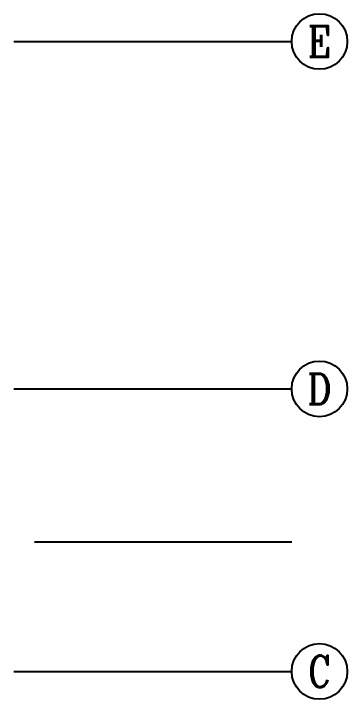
# Model space of a CAD drawing. Extents: x -55438775289 to -98440, y -7665632576 to 9496667396.
# Drawn here: x -140527 to -133327, y -192720 to -177920 of the extents above; entities that cross this region are included whole.
import ezdxf
from ezdxf.enums import TextEntityAlignment as Align

# ---------------------------------------------------------------- set-up
doc = ezdxf.new("R2010")
doc.units = 0
doc.header["$LTSCALE"] = 1000
doc.layers.get('0').update_dxf_attribs({"linetype": 'CONTINUOUS'})
for name, color, linetype in [('0AR', 8, 'CONTINUOUS'), ('行政综合楼底图$0$AXIS', 8, 'CONTINUOUS'), ('行政综合楼底图$0$AXIS_TEXT', 8, 'CONTINUOUS')]:
    doc.layers.add(name, color=color, linetype=linetype)
doc.styles.add('行政综合楼底图$0$_TCH_AXIS', font='COMPLEX', dxfattribs={"bigfont": 'GBCBIG'})
doc.styles.add('行政综合楼底图$0$COMPLEX', font='COMPLEX')

# ---------------------------------------------------------------- blocks, each defined once
blk = doc.blocks.new('行政综合楼底图$0$_AXISO')
blk.add_circle((0, 0), 0.5)
at = {"layer": '行政综合楼底图$0$AXIS_TEXT', "style": '行政综合楼底图$0$COMPLEX', "width": 1.041667}
blk.add_attdef('A', text='', height=0.56, dxfattribs=at).set_placement((-0.25, -0.28), (0.25, -0.28), align=Align.FIT)
blk = doc.blocks.new('行政综合楼底图')
at = {"layer": '行政综合楼底图$0$AXIS'}
for p, q in [((-805930, -394665), (-799930, -394665)), ((-805930, -402165), (-799930, -402165)), ((-805480, -405465), (-799930, -405465)), ((-805930, -408265), (-799930, -408265))]:
    blk.add_line(p, q, dxfattribs=at)
ref = blk.add_blockref('行政综合楼底图$0$_AXISO', (-799330, -394665), dxfattribs=dict(at, xscale=1200, yscale=1200, zscale=1200))
ref.add_attrib('A', 'E', dxfattribs={"layer": '行政综合楼底图$0$AXIS_TEXT', "height": 668, "style": '行政综合楼底图$0$_TCH_AXIS'}).set_placement((-799585, -395000), (-799075, -395000), align=Align.FIT)
ref = blk.add_blockref('行政综合楼底图$0$_AXISO', (-799330, -402165), dxfattribs=dict(at, xscale=1200, yscale=1200, zscale=1200))
ref.add_attrib('A', 'D', dxfattribs={"layer": '行政综合楼底图$0$AXIS_TEXT', "height": 653, "style": '行政综合楼底图$0$_TCH_AXIS'}).set_placement((-799594, -402492), (-799066, -402492), align=Align.FIT)
ref = blk.add_blockref('行政综合楼底图$0$_AXISO', (-799330, -408265), dxfattribs=dict(at, xscale=1200, yscale=1200, zscale=1200))
ref.add_attrib('A', 'C', dxfattribs={"layer": '行政综合楼底图$0$AXIS_TEXT', "height": 684, "style": '行政综合楼底图$0$_TCH_AXIS'}).set_placement((-799574, -408607), (-799086, -408607), align=Align.FIT)

msp = doc.modelspace()

# ---------------------------------------------------------------- block references
at = {"layer": '0AR'}
msp.add_blockref('行政综合楼底图', (665403, 216146), dxfattribs=at)

doc.saveas('drawing.dxf')
